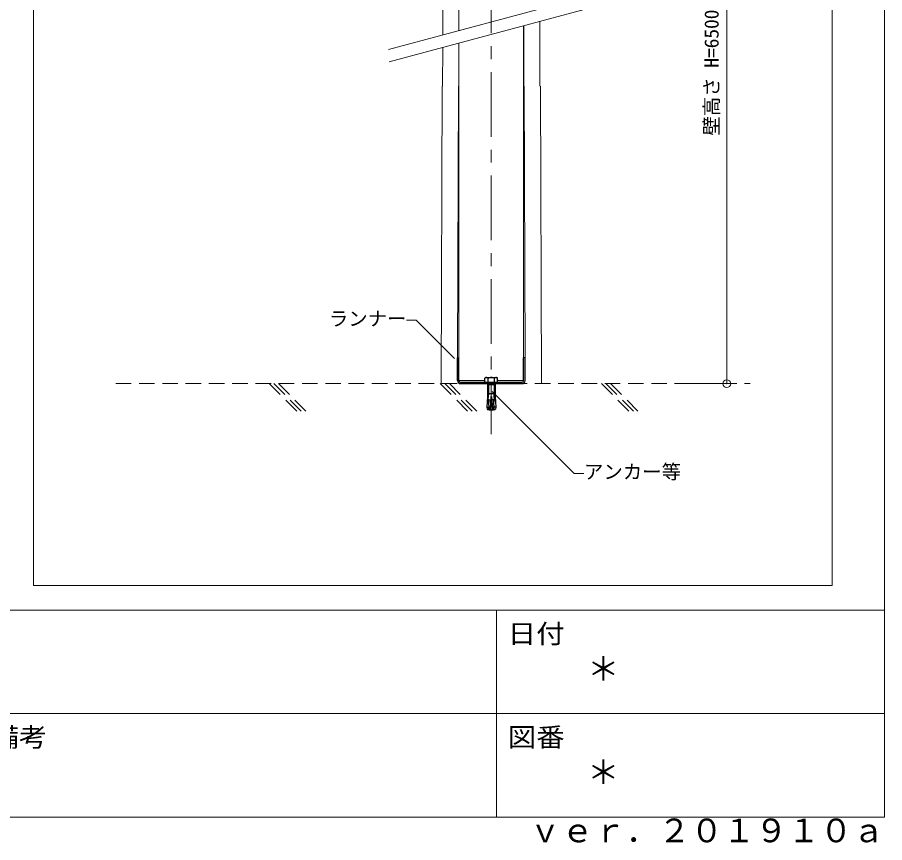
# Model space of a CAD drawing. Units: millimetres on the paper, enlarged 120 times, with parts at other scales. Extents: x -23400 to 38824, y -71984 to 16500.
# Drawn here: x 15354 to 23400, y -16738 to -9081 of the extents above; entities that cross this region are included whole.
import ezdxf
from ezdxf.enums import TextEntityAlignment as Align

# ---------------------------------------------------------------- set-up
doc = ezdxf.new("R2010")
doc.units = ezdxf.units.MM
doc.header["$LTSCALE"] = 120
doc.header["$PDMODE"] = 32
doc.header["$PDSIZE"] = 72
doc.linetypes.add('CHAIN1', pattern=[8, 5, -1, 1, -1])
doc.linetypes.add('DASHED1', pattern=[1.8, 1.2, -0.6])
for name, color, linetype, lineweight in [('5-0_中心線', 4, 'CHAIN1', 18), ('5-2_SQバー', 3, 'Continuous', 18), ('5-3_ランナー', 2, 'Continuous', 25), ('5-5_寸法', 4, 'Continuous', 9), ('5-6_文字・矢印', 7, 'Continuous', 18), ('5-9_躯体他', 4, 'DASHED1', 9), ('5-C_ビス・アンカーボルト・強調図形', 2, 'DASHED1', 25), ('5-D_パネル', 4, 'Continuous', 18), ('5-E_補助線', 7, 'Continuous', 18), ('F-3_ランナー', 4, 'Continuous', 9)]:
    doc.layers.add(name, color=color, linetype=linetype, lineweight=lineweight)
doc.layers.add('F-6_文字・矢印', color=7, linetype='Continuous')
doc.styles.add('ＭＳ ゴシック', font='')
doc.styles.get('ＭＳ ゴシック').set_extended_font_data('MS Gothic')

msp = doc.modelspace()

# ---------------------------------------------------------------- linework, layer by layer
at = {"layer": '5-0_中心線'}
msp.add_line((19751.3, -949), (19751.3, -12948.4), dxfattribs=at)
at = {"layer": '5-2_SQバー'}
for p, q in [((19451.3, -5504), (19451.3, -9203)), ((19451.3, -9320.8), (19451.3, -9719)), ((20051.3, -9320.8), (20051.3, -9719)), ((19451.3, -9719), (19451.3, -12451.7)), ((19451.3, -12451.7), (19692.5, -12451.7)), ((19810.1, -12451.7), (20051.3, -12451.7))]:
    msp.add_line(p, q, dxfattribs=at)
msp.add_lwpolyline([(20051.3, -9160), (20051.3, -9719), (20051.3, -12451.7)], dxfattribs=at)
at = {"layer": '5-3_ランナー'}
for p, q in [((19437.5, -12239.3), (19451.3, -12239.3)), ((19437.5, -12451.7), (19437.5, -12239.3)), ((19451.3, -12451.7), (19451.3, -12239.3)), ((20065.1, -12239.3), (20051.3, -12239.3)), ((20051.3, -12451.7), (20051.3, -12239.3)), ((20065.1, -12451.7), (20065.1, -12239.3)), ((19465.1, -12465.5), (20037.5, -12465.5)), ((19465.1, -12479.3), (20037.5, -12479.3))]:
    msp.add_line(p, q, dxfattribs=at)
at = {"layer": '5-3_ランナー', "linetype": 'DASHED1'}
msp.add_line((19787.3, -12479.3), (19715.3, -12479.3), dxfattribs=at)
at = {"layer": '5-3_ランナー'}
for centre, radius, start, end in [((19465.1, -12451.7), 27.6, 180, 270), ((19465.1, -12451.7), 13.8, 180, 270), ((20037.5, -12451.7), 13.8, 270, 0), ((20037.5, -12451.7), 27.6, 270, 0)]:
    msp.add_arc(centre, radius, start, end, dxfattribs=at)
at = {"layer": '5-5_寸法'}
for q in [(21935.6, -5446.4), (21584, -12479.3)]:
    msp.add_line((21935.6, -12479.3), q, dxfattribs=at)
at = {"layer": '5-5_寸法', "color": 7}
msp.add_point((21935.6, -12479.3), dxfattribs=at)
at = {"layer": '5-6_文字・矢印'}
for p, q in [((19054.2, -11891.9), (18964.2, -11891.9)), ((19054.2, -11891.9), (19409.9, -12247.6)), ((20520.6, -13311.9), (19760.5, -12551.8)), ((20520.6, -13311.9), (20610.6, -13311.9))]:
    msp.add_line(p, q, dxfattribs=at)
at = {"layer": '5-9_躯体他'}
for p, q in [((16267.7, -12479.3), (22151.3, -12479.3)), ((17691.4, -12479.3), (17985.8, -12773.7)), ((17733.9, -12479.3), (18028.2, -12773.7)), ((17776.3, -12479.3), (18070.7, -12773.7)), ((19277.2, -12479.3), (19571.6, -12773.7)), ((19319.6, -12479.3), (19614, -12773.7)), ((19362, -12479.3), (19656.4, -12773.7)), ((20772.3, -12479.3), (21066.7, -12773.7)), ((20814.7, -12479.3), (21109.1, -12773.7)), ((20857.2, -12479.3), (21151.5, -12773.7))]:
    msp.add_line(p, q, dxfattribs=at)
at = {"layer": '5-C_ビス・アンカーボルト・強調図形'}
for p, q in [((19700.4, -12423.5), (19692.5, -12428.1)), ((19692.5, -12465.5), (19692.5, -12428.1)), ((19692.5, -12465.5), (19810.1, -12465.5)), ((19700.4, -12423.5), (19802.3, -12423.5)), ((19721.9, -12465.5), (19721.9, -12428.1)), ((19724.3, -12465.5), (19724.3, -12571.9)), ((19778.3, -12465.5), (19778.3, -12571.9)), ((19780.7, -12465.5), (19780.7, -12428.1)), ((19802.3, -12423.5), (19810.1, -12428.1)), ((19810.1, -12465.5), (19810.1, -12428.1)), ((19715.3, -12479.3), (19715.3, -12598.4)), ((19722.2, -12479.3), (19722.2, -12488.3)), ((19780.4, -12488.3), (19722.2, -12488.3)), ((19722.2, -12488.3), (19726.1, -12490.6)), ((19722.8, -12575.3), (19722.8, -12488.6)), ((19776.5, -12490.6), (19726.1, -12490.6)), ((19726.1, -12490.6), (19726.1, -12575.3)), ((19780.4, -12488.3), (19776.5, -12490.6)), ((19776.5, -12490.6), (19776.5, -12575.3)), ((19779.9, -12575.3), (19779.9, -12488.6)), ((19780.4, -12479.3), (19780.4, -12488.3)), ((19787.3, -12479.3), (19787.3, -12598.4)), ((19715.3, -12598.4), (19710.1, -12696.5)), ((19779.9, -12575.3), (19722.8, -12575.3)), ((19723.4, -12622), (19723.6, -12622)), ((19726.4, -12624.9), (19727.3, -12652)), ((19727.3, -12629.3), (19746.7, -12629.3)), ((19727.3, -12680.3), (19727.3, -12629.3)), ((19748.3, -12599.3), (19742, -12719.1)), ((19755.9, -12629.3), (19746.7, -12629.3)), ((19754.3, -12599.3), (19748.3, -12599.3)), ((19754.3, -12599.3), (19760.7, -12719.1)), ((19775.3, -12629.3), (19755.9, -12629.3)), ((19776.3, -12624.9), (19775.3, -12652)), ((19775.3, -12680.3), (19775.3, -12629.3)), ((19778, -12598.7), (19778, -12582.3)), ((19779.3, -12622), (19778, -12598.7)), ((19779.3, -12622), (19779.1, -12622)), ((19787.3, -12598.4), (19792.6, -12696.5)), ((19710.1, -12696.5), (19714, -12715.4)), ((19710.1, -12696.5), (19743.1, -12698.3)), ((19728, -12687.9), (19726.6, -12715.3)), ((19727.3, -12680.3), (19730.7, -12718.5)), ((19792.6, -12696.5), (19759.6, -12698.3)), ((19775.3, -12680.3), (19772, -12718.5)), ((19774.7, -12687.9), (19776.1, -12715.3)), ((19792.6, -12696.5), (19788.7, -12715.4)), ((19716.7, -12717.8), (19742, -12719.1)), ((19730.7, -12718.5), (19731.1, -12723.5)), ((19731.1, -12723.5), (19732.9, -12725.3)), ((19760.7, -12719.1), (19786, -12717.8)), ((19772, -12718.5), (19771.6, -12723.5))]:
    msp.add_line(p, q, dxfattribs=at)
for points in [[(19726.1, -12575.3), (19724.6, -12582.3), (19722.8, -12575.3)], [(19723.4, -12622), (19724.6, -12598.7), (19724.6, -12582.3)], [(19776.5, -12575.3), (19778, -12582.3), (19779.9, -12575.3)], [(19771.6, -12723.5), (19769.8, -12725.3), (19732.9, -12725.3)]]:
    msp.add_lwpolyline(points, dxfattribs=at)
for centre, radius, start, end in [((19711.8, -12464.1), 40.9, 96.34293, 118.04131), ((19706.2, -12452.8), 29.3, 57.57117, 88.04457), ((19751.3, -12520.8), 97.3, 72.41203, 107.58795), ((19796.4, -12452.8), 29.3, 91.95541, 122.42882), ((19790.9, -12464.1), 40.9, 61.95868, 83.65706), ((19723.4, -12625), 3, 1.95857, 86.95857), ((19779.3, -12625), 3, 93.04141, 178.04141), ((19716.9, -12714.8), 3, 191.45857, 266.95857), ((19723.6, -12715.2), 3, 266.95857, 356.95857), ((19779.1, -12715.2), 3, 183.04141, 273.04141), ((19785.8, -12714.8), 3, 273.04141, 348.54141)]:
    msp.add_arc(centre, radius, start, end, dxfattribs=at)
at = {"layer": '5-D_パネル'}
for p, q in [((19301.3, -9243.2), (19301.3, -6351)), ((19451.3, -9203), (19451.3, -6351)), ((20051.6, -9160), (20052.8, -9719)), ((20200.6, -9120), (20202.8, -9718.7)), ((19451.3, -9320.8), (19449.9, -9719)), ((19301.2, -9361), (19299.8, -9718.7)), ((19285.9, -12479), (19296.3, -9718.7)), ((19446.6, -9719), (19437.5, -12239.3)), ((20056.1, -9719), (20065.1, -12239.3)), ((20216.8, -12479), (20206.4, -9718.7))]:
    msp.add_line(p, q, dxfattribs=at)
at = {"layer": '5-E_補助線'}
for p, q in [((18796.4, -9378.5), (20827.8, -8834.2)), ((18804.1, -9494.2), (20833.5, -8950.5))]:
    msp.add_line(p, q, dxfattribs=at)
at = {"layer": 'F-3_ランナー', "color": 3, "lineweight": 18}
for p, q in [((15504.5, 300.8), (15504.5, -14351.3)), ((22914.5, 300.8), (22914.5, -14351.3)), ((15504.5, -14351.3), (22914.5, -14351.3)), ((-23400, -14580), (23400, -14580)), ((-23400, -16500), (23400, -16500))]:
    msp.add_line(p, q, dxfattribs=at)
at = {"layer": 'F-3_ランナー', "color": 7, "lineweight": 18}
for p, q in [((19800, -14580), (19800, -16500)), ((1200, -15540), (23400, -15540))]:
    msp.add_line(p, q, dxfattribs=at)
at = {"layer": 'F-3_ランナー', "color": 3, "lineweight": 18}
msp.add_lwpolyline([(-23400, 16500), (23400, 16500), (23400, -16500)], dxfattribs=at)

# ---------------------------------------------------------------- texts
at = {"layer": '5-5_寸法', "color": 7, "style": 'ＭＳ ゴシック'}
msp.add_text('壁高さ H=6500（7800）mm以下', height=132, rotation=90, dxfattribs=at).set_placement((21899.6, -10177.9), align=Align.BOTTOM_LEFT)
at = {"layer": '5-6_文字・矢印', "style": 'ＭＳ ゴシック'}
for s, p in [('ランナー', (18244.2, -11981.9)), ('アンカー等', (20610.6, -13401.9))]:
    msp.add_text(s, height=132, dxfattribs=at).set_placement(p, align=Align.BOTTOM_LEFT)
at = {"layer": 'F-6_文字・矢印', "style": 'ＭＳ ゴシック', "width": 1.1}
for s, p in [('日付', (19903.5, -14940)), ('備考', (15103.5, -15900)), ('図番', (19903.5, -15900))]:
    msp.add_text(s, height=176, dxfattribs=at).set_placement(p, align=Align.BOTTOM_LEFT)
at = {"layer": 'F-6_文字・矢印', "style": 'ＭＳ ゴシック'}
for s, p in [('＊', (20640, -15300)), ('＊', (20640, -16260)), ('ｖｅｒ．２０１９１０ａ', (20100, -16800))]:
    msp.add_text(s, height=219.9, dxfattribs=at).set_placement(p, align=Align.BOTTOM_LEFT)

doc.saveas('drawing.dxf')
